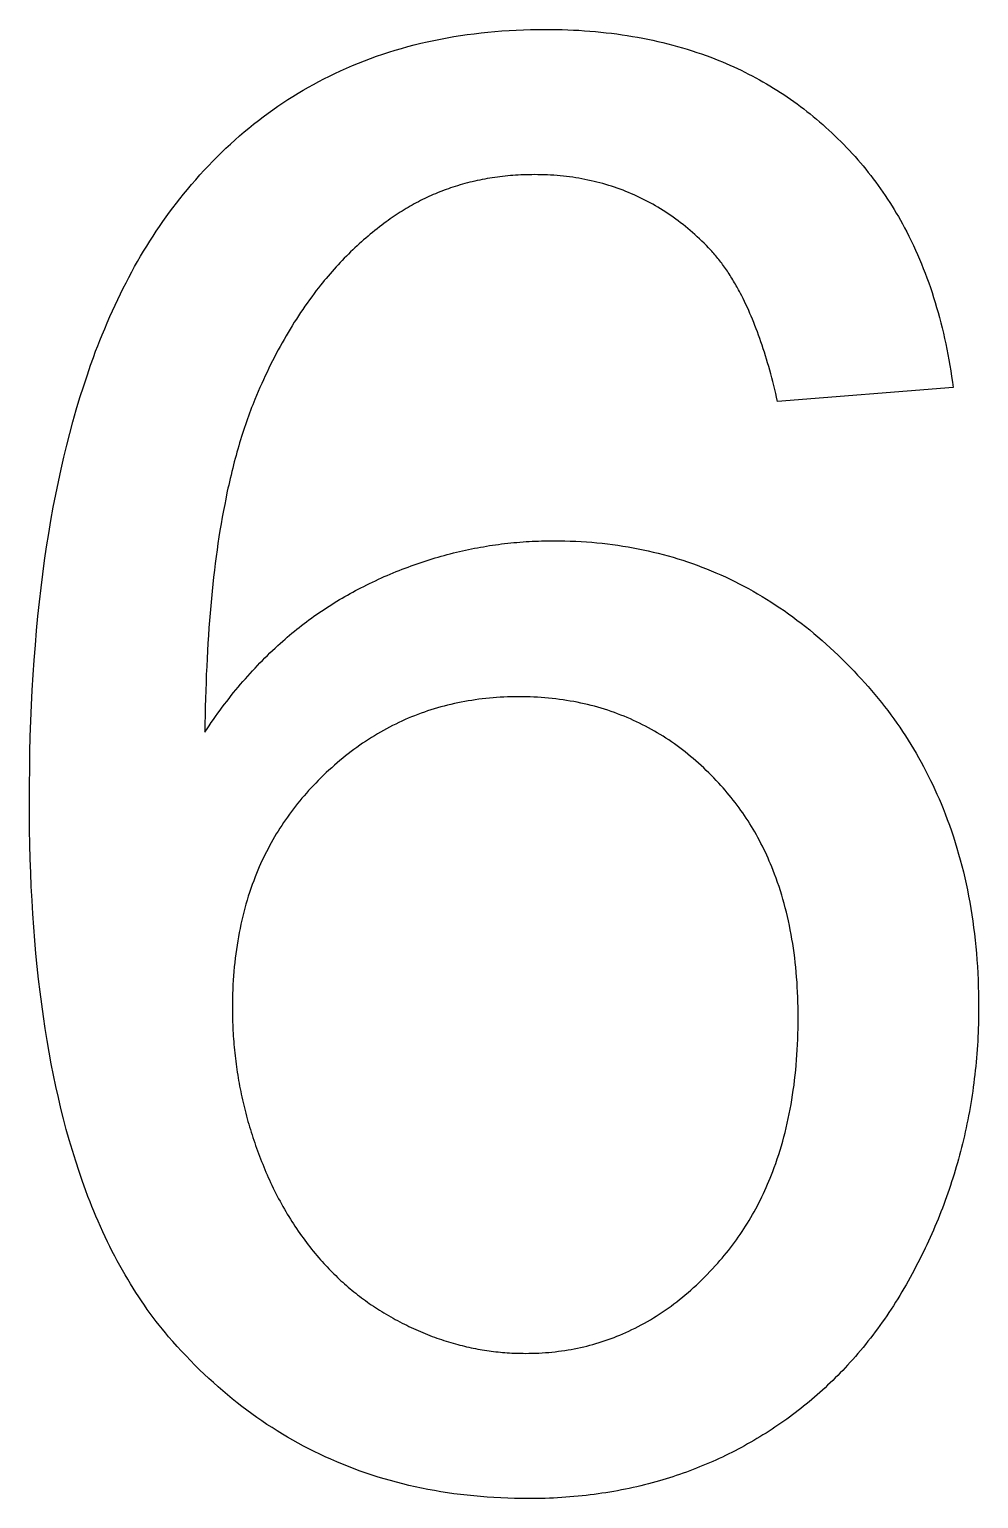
# Model space of a CAD drawing. Extents: x -140 to 139, y -60 to 60.
# Drawn here: x -62.67 to -60.689, y -1.551 to 1.512 of the extents above; entities that cross this region are included whole.
import ezdxf

# ---------------------------------------------------------------- set-up
doc = ezdxf.new("R2010")
doc.units = 0
doc.layers.add('ENGRAVE', color=5, linetype='Continuous')

msp = doc.modelspace()

# ---------------------------------------------------------------- linework, layer by layer
at = {"layer": 'ENGRAVE', "color": 5}
for points in [[(-62.3482, 1.1685), (-62.3397, 1.1787), (-62.3311, 1.1888), (-62.3224, 1.1989), (-62.3137, 1.2087), (-62.3048, 1.2185), (-62.2959, 1.228), (-62.2868, 1.2373), (-62.2777, 1.2465), (-62.2685, 1.2555), (-62.2592, 1.2644), (-62.2498, 1.2732), (-62.2403, 1.2818), (-62.2307, 1.2902), (-62.221, 1.2984), (-62.2113, 1.3065), (-62.2015, 1.3145), (-62.1915, 1.3223), (-62.1815, 1.3299), (-62.1714, 1.3374), (-62.1612, 1.3447), (-62.151, 1.3519), (-62.1406, 1.3589), (-62.1301, 1.3658), (-62.1196, 1.3725), (-62.1089, 1.379), (-62.0981, 1.3854), (-62.0873, 1.3916), (-62.0765, 1.3977), (-62.0657, 1.4035), (-62.0547, 1.4092), (-62.0435, 1.4148), (-62.032, 1.4204), (-62.0201, 1.4259), (-62.0079, 1.4314), (-61.9954, 1.4368), (-61.9828, 1.4419), (-61.9702, 1.4469), (-61.9576, 1.4517), (-61.9448, 1.4562), (-61.932, 1.4606), (-61.9191, 1.4648), (-61.906, 1.4688), (-61.8929, 1.4727), (-61.8796, 1.4764), (-61.8662, 1.4799), (-61.8528, 1.4832), (-61.8392, 1.4863), (-61.8256, 1.4893), (-61.8118, 1.4921), (-61.7979, 1.4947), (-61.7839, 1.4971), (-61.7699, 1.4994), (-61.7557, 1.5014), (-61.7414, 1.5033), (-61.727, 1.505), (-61.7126, 1.5065), (-61.698, 1.5079), (-61.6833, 1.5091), (-61.6686, 1.5101), (-61.6537, 1.5108), (-61.6386, 1.5114), (-61.6235, 1.5118), (-61.6083, 1.5121), (-61.5931, 1.5123)], [(-61.5931, 1.5123), (-61.5812, 1.5121), (-61.5694, 1.512), (-61.5575, 1.5117), (-61.5458, 1.5114), (-61.5341, 1.5109), (-61.5226, 1.5103), (-61.5111, 1.5095), (-61.4997, 1.5086), (-61.4883, 1.5077), (-61.4771, 1.5066), (-61.4658, 1.5054), (-61.4547, 1.5041), (-61.4437, 1.5027), (-61.4327, 1.5011), (-61.4218, 1.4995), (-61.411, 1.4977), (-61.4002, 1.4959), (-61.3895, 1.4939), (-61.3789, 1.4918), (-61.3684, 1.4896), (-61.3579, 1.4872), (-61.3475, 1.4848), (-61.3372, 1.4822), (-61.327, 1.4796), (-61.3168, 1.4768), (-61.3068, 1.4739), (-61.2968, 1.4709), (-61.2867, 1.4678), (-61.2766, 1.4644), (-61.2666, 1.461), (-61.2569, 1.4575), (-61.2477, 1.4541), (-61.2391, 1.4509), (-61.231, 1.4476), (-61.2232, 1.4444), (-61.2155, 1.4412), (-61.2077, 1.4378), (-61.1998, 1.4342), (-61.192, 1.4306), (-61.1842, 1.4269), (-61.1764, 1.4231), (-61.1688, 1.4192), (-61.1612, 1.4153), (-61.1537, 1.4113), (-61.1462, 1.4072), (-61.1388, 1.403), (-61.1314, 1.3987), (-61.124, 1.3944), (-61.1168, 1.39), (-61.1095, 1.3855), (-61.1024, 1.3809), (-61.0953, 1.3762), (-61.0882, 1.3714), (-61.0812, 1.3666), (-61.0742, 1.3617), (-61.0673, 1.3567), (-61.0605, 1.3516), (-61.0537, 1.3465), (-61.0469, 1.3412), (-61.0402, 1.3359), (-61.0336, 1.3305), (-61.027, 1.3249), (-61.0205, 1.3194), (-61.014, 1.3138)], [(-61.014, 1.3138), (-61.0075, 1.308), (-61.0011, 1.3022), (-60.9947, 1.2963), (-60.9884, 1.2904), (-60.9822, 1.2844), (-60.9761, 1.2783), (-60.97, 1.2722), (-60.9641, 1.266), (-60.9582, 1.2598), (-60.9523, 1.2534), (-60.9466, 1.2471), (-60.9409, 1.2406), (-60.9353, 1.2341), (-60.9298, 1.2276), (-60.9243, 1.2209), (-60.919, 1.2142), (-60.9137, 1.2075), (-60.9084, 1.2007), (-60.9033, 1.1938), (-60.8982, 1.1868), (-60.8932, 1.1799), (-60.8883, 1.1728), (-60.8835, 1.1657), (-60.8787, 1.1584), (-60.874, 1.1511), (-60.8693, 1.1438), (-60.8648, 1.1364), (-60.8604, 1.129), (-60.8561, 1.1218), (-60.8519, 1.1144), (-60.8477, 1.1067), (-60.8433, 1.0986), (-60.8387, 1.0899), (-60.8341, 1.0808), (-60.8294, 1.0713), (-60.8248, 1.0618), (-60.8204, 1.0522), (-60.8161, 1.0427), (-60.812, 1.0332), (-60.808, 1.0236), (-60.8041, 1.0138), (-60.8002, 1.004), (-60.7965, 0.994), (-60.7928, 0.984), (-60.7893, 0.9738), (-60.7859, 0.9636), (-60.7825, 0.9534), (-60.7793, 0.943), (-60.7762, 0.9325), (-60.7732, 0.922), (-60.7703, 0.9114), (-60.7675, 0.9006), (-60.7648, 0.8898), (-60.7622, 0.8789), (-60.7597, 0.868), (-60.7573, 0.8569), (-60.755, 0.8458), (-60.7528, 0.8346), (-60.7507, 0.8232), (-60.7487, 0.8118), (-60.7469, 0.8003), (-60.7451, 0.7887), (-60.7435, 0.777), (-60.7418, 0.7653)], [(-61.6156, 1.2094), (-61.6213, 1.2093), (-61.6269, 1.2093), (-61.6325, 1.2092), (-61.6381, 1.209), (-61.6437, 1.2088), (-61.6493, 1.2085), (-61.6548, 1.2082), (-61.6603, 1.2078), (-61.6658, 1.2073), (-61.6712, 1.2069), (-61.6767, 1.2063), (-61.6821, 1.2057), (-61.6875, 1.2051), (-61.6928, 1.2044), (-61.6982, 1.2037), (-61.7035, 1.2029), (-61.7088, 1.202), (-61.7141, 1.2011), (-61.7193, 1.2002), (-61.7246, 1.1992), (-61.7298, 1.1982), (-61.735, 1.1971), (-61.7402, 1.1959), (-61.7453, 1.1947), (-61.7504, 1.1935), (-61.7555, 1.1922), (-61.7606, 1.1908), (-61.7657, 1.1894), (-61.7707, 1.1879), (-61.7758, 1.1864), (-61.7808, 1.1849), (-61.7857, 1.1833), (-61.7904, 1.1817), (-61.795, 1.1801), (-61.7996, 1.1785), (-61.8041, 1.1768), (-61.8087, 1.1751), (-61.8132, 1.1733), (-61.8178, 1.1715), (-61.8223, 1.1696), (-61.8268, 1.1677), (-61.8313, 1.1657), (-61.8357, 1.1637), (-61.8401, 1.1617), (-61.8445, 1.1596), (-61.8489, 1.1574), (-61.8533, 1.1552), (-61.8577, 1.153), (-61.862, 1.1507), (-61.8663, 1.1484), (-61.8706, 1.146), (-61.8749, 1.1436), (-61.8791, 1.1412), (-61.8834, 1.1387), (-61.8876, 1.1361), (-61.8918, 1.1335), (-61.896, 1.1309), (-61.9001, 1.1282), (-61.9042, 1.1255), (-61.9084, 1.1227), (-61.9124, 1.1199), (-61.9165, 1.117), (-61.9206, 1.1141), (-61.9246, 1.1112)], [(-61.2473, 1.0518), (-61.252, 1.0567), (-61.2567, 1.0614), (-61.2614, 1.0662), (-61.2661, 1.0708), (-61.2709, 1.0754), (-61.2758, 1.0799), (-61.2806, 1.0843), (-61.2855, 1.0886), (-61.2905, 1.0929), (-61.2954, 1.0971), (-61.3004, 1.1012), (-61.3055, 1.1052), (-61.3105, 1.1091), (-61.3157, 1.113), (-61.3208, 1.1168), (-61.326, 1.1205), (-61.3312, 1.1242), (-61.3364, 1.1277), (-61.3417, 1.1312), (-61.347, 1.1346), (-61.3523, 1.138), (-61.3577, 1.1413), (-61.3631, 1.1444), (-61.3685, 1.1475), (-61.374, 1.1506), (-61.3795, 1.1535), (-61.3851, 1.1564), (-61.3906, 1.1592), (-61.3962, 1.162), (-61.4019, 1.1646), (-61.4076, 1.1672), (-61.4133, 1.1697), (-61.4191, 1.1721), (-61.4249, 1.1745), (-61.4307, 1.1768), (-61.4367, 1.179), (-61.4426, 1.1811), (-61.4485, 1.1832), (-61.4545, 1.1852), (-61.4606, 1.1871), (-61.4666, 1.1889), (-61.4727, 1.1906), (-61.4789, 1.1923), (-61.485, 1.1939), (-61.4912, 1.1954), (-61.4975, 1.1968), (-61.5038, 1.1982), (-61.5101, 1.1995), (-61.5164, 1.2007), (-61.5228, 1.2018), (-61.5292, 1.2029), (-61.5356, 1.2038), (-61.5421, 1.2047), (-61.5486, 1.2055), (-61.5552, 1.2063), (-61.5617, 1.2069), (-61.5684, 1.2075), (-61.575, 1.208), (-61.5817, 1.2085), (-61.5884, 1.2088), (-61.5952, 1.209), (-61.602, 1.2092), (-61.6088, 1.2093), (-61.6156, 1.2094)], [(-62.6695, -0.0962), (-62.6692, -0.0623), (-62.6688, -0.0286), (-62.6683, 0.0049), (-62.6675, 0.038), (-62.6664, 0.0707), (-62.6651, 0.103), (-62.6634, 0.1348), (-62.6615, 0.1663), (-62.6594, 0.1974), (-62.657, 0.2282), (-62.6544, 0.2586), (-62.6515, 0.2887), (-62.6484, 0.3184), (-62.645, 0.3477), (-62.6414, 0.3766), (-62.6376, 0.4052), (-62.6334, 0.4333), (-62.6291, 0.4611), (-62.6245, 0.4886), (-62.6196, 0.5158), (-62.6144, 0.5426), (-62.609, 0.569), (-62.6034, 0.595), (-62.5976, 0.6204), (-62.5916, 0.6453), (-62.5854, 0.6698), (-62.5788, 0.6943), (-62.5716, 0.7192), (-62.5639, 0.7445), (-62.5561, 0.7693), (-62.5485, 0.7922), (-62.5417, 0.8121), (-62.536, 0.8281), (-62.5312, 0.8412), (-62.5267, 0.8526), (-62.5223, 0.8637), (-62.5175, 0.8755), (-62.5123, 0.888), (-62.507, 0.9007), (-62.5015, 0.9133), (-62.4961, 0.9256), (-62.4906, 0.9376), (-62.485, 0.9493), (-62.4794, 0.9609), (-62.4737, 0.9724), (-62.4678, 0.9839), (-62.4619, 0.9952), (-62.4559, 1.0065), (-62.4498, 1.0176), (-62.4436, 1.0285), (-62.4374, 1.0393), (-62.431, 1.05), (-62.4246, 1.0606), (-62.4181, 1.071), (-62.4115, 1.0813), (-62.4048, 1.0915), (-62.398, 1.1016), (-62.3912, 1.1115), (-62.3842, 1.1214), (-62.3772, 1.131), (-62.3701, 1.1405), (-62.3628, 1.1499), (-62.3555, 1.1592), (-62.3482, 1.1685)], [(-61.9246, 1.1112), (-61.9295, 1.1076), (-61.9343, 1.1039), (-61.9391, 1.1003), (-61.9439, 1.0965), (-61.9487, 1.0928), (-61.9534, 1.089), (-61.9581, 1.0851), (-61.9628, 1.0812), (-61.9675, 1.0772), (-61.9721, 1.0732), (-61.9767, 1.0692), (-61.9812, 1.0651), (-61.9857, 1.0609), (-61.9902, 1.0567), (-61.9947, 1.0525), (-61.9991, 1.0482), (-62.0035, 1.0439), (-62.0079, 1.0395), (-62.0123, 1.0351), (-62.0166, 1.0306), (-62.0209, 1.0261), (-62.0251, 1.0216), (-62.0294, 1.017), (-62.0336, 1.0123), (-62.0378, 1.0076), (-62.042, 1.0028), (-62.0461, 0.998), (-62.0501, 0.9932), (-62.054, 0.9886), (-62.0579, 0.9838), (-62.062, 0.9788), (-62.0662, 0.9734), (-62.0707, 0.9676), (-62.0755, 0.9613), (-62.0804, 0.9548), (-62.0852, 0.9482), (-62.0899, 0.9417), (-62.0945, 0.9351), (-62.0991, 0.9285), (-62.1035, 0.9219), (-62.108, 0.9152), (-62.1124, 0.9084), (-62.1168, 0.9015), (-62.1212, 0.8945), (-62.1255, 0.8874), (-62.1297, 0.8803), (-62.1339, 0.8732), (-62.1381, 0.8659), (-62.1422, 0.8586), (-62.1463, 0.8513), (-62.1503, 0.8438), (-62.1543, 0.8363), (-62.1583, 0.8287), (-62.1622, 0.8211), (-62.166, 0.8134), (-62.1699, 0.8056), (-62.1736, 0.7977), (-62.1774, 0.7898), (-62.1811, 0.7818), (-62.1847, 0.7737), (-62.1883, 0.7656), (-62.1918, 0.7573), (-62.1953, 0.7491), (-62.1988, 0.7408)], [(-61.1081, 0.7367), (-61.1101, 0.7451), (-61.112, 0.7534), (-61.114, 0.7617), (-61.116, 0.7699), (-61.1181, 0.778), (-61.1202, 0.7859), (-61.1223, 0.7938), (-61.1245, 0.8016), (-61.1267, 0.8093), (-61.1289, 0.8169), (-61.1311, 0.8245), (-61.1334, 0.8319), (-61.1357, 0.8393), (-61.1381, 0.8465), (-61.1404, 0.8537), (-61.1428, 0.8607), (-61.1453, 0.8677), (-61.1477, 0.8746), (-61.1502, 0.8814), (-61.1528, 0.8881), (-61.1553, 0.8948), (-61.1579, 0.9013), (-61.1606, 0.9078), (-61.1632, 0.9141), (-61.1658, 0.9202), (-61.1685, 0.9263), (-61.1712, 0.9324), (-61.1741, 0.9385), (-61.1771, 0.9448), (-61.1801, 0.9509), (-61.183, 0.9566), (-61.1855, 0.9616), (-61.1877, 0.9656), (-61.1894, 0.9689), (-61.191, 0.9718), (-61.1926, 0.9747), (-61.1943, 0.9777), (-61.1961, 0.9808), (-61.198, 0.9841), (-61.1999, 0.9873), (-61.2018, 0.9904), (-61.2036, 0.9934), (-61.2055, 0.9964), (-61.2073, 0.9993), (-61.2092, 1.0023), (-61.2111, 1.0052), (-61.213, 1.008), (-61.215, 1.0109), (-61.2169, 1.0137), (-61.2189, 1.0165), (-61.2208, 1.0192), (-61.2228, 1.0219), (-61.2248, 1.0246), (-61.2267, 1.0272), (-61.2287, 1.0298), (-61.2308, 1.0324), (-61.2328, 1.0349), (-61.2348, 1.0375), (-61.2369, 1.0399), (-61.2389, 1.0424), (-61.241, 1.0448), (-61.2431, 1.0472), (-61.2452, 1.0495), (-61.2473, 1.0518)], [(-62.1988, 0.7408), (-62.2011, 0.7351), (-62.2034, 0.7294), (-62.2057, 0.7237), (-62.2079, 0.7179), (-62.2101, 0.712), (-62.2123, 0.7061), (-62.2144, 0.7001), (-62.2165, 0.6941), (-62.2186, 0.688), (-62.2207, 0.6819), (-62.2227, 0.6757), (-62.2248, 0.6694), (-62.2267, 0.6631), (-62.2287, 0.6568), (-62.2307, 0.6504), (-62.2326, 0.6439), (-62.2345, 0.6373), (-62.2363, 0.6307), (-62.2382, 0.6241), (-62.24, 0.6174), (-62.2418, 0.6108), (-62.2435, 0.604), (-62.2452, 0.5972), (-62.247, 0.5901), (-62.2487, 0.5829), (-62.2504, 0.5757), (-62.252, 0.5686), (-62.2536, 0.562), (-62.255, 0.5557), (-62.2564, 0.5492), (-62.2579, 0.5419), (-62.2598, 0.5329), (-62.2619, 0.5218), (-62.2644, 0.509), (-62.2669, 0.4952), (-62.2694, 0.4812), (-62.2717, 0.4674), (-62.2738, 0.4539), (-62.2759, 0.4404), (-62.2778, 0.4269), (-62.2797, 0.413), (-62.2815, 0.3989), (-62.2833, 0.3845), (-62.285, 0.37), (-62.2866, 0.3553), (-62.2882, 0.3406), (-62.2897, 0.3256), (-62.2911, 0.3105), (-62.2924, 0.2953), (-62.2936, 0.2799), (-62.2948, 0.2643), (-62.2959, 0.2485), (-62.2969, 0.2326), (-62.2978, 0.2166), (-62.2987, 0.2003), (-62.2995, 0.1839), (-62.3003, 0.1674), (-62.3009, 0.1507), (-62.3015, 0.1339), (-62.302, 0.1168), (-62.3024, 0.0995), (-62.3027, 0.0821), (-62.303, 0.0646), (-62.3032, 0.0471)], [(-60.7418, 0.7653), (-61.1081, 0.7367)], [(-61.9778, 0.3479), (-61.9717, 0.3509), (-61.9656, 0.354), (-61.9595, 0.357), (-61.9534, 0.3599), (-61.9473, 0.3628), (-61.9412, 0.3656), (-61.935, 0.3684), (-61.9289, 0.3712), (-61.9227, 0.3739), (-61.9165, 0.3765), (-61.9103, 0.3791), (-61.9042, 0.3816), (-61.898, 0.3841), (-61.8917, 0.3866), (-61.8855, 0.389), (-61.8793, 0.3913), (-61.8731, 0.3936), (-61.8668, 0.3958), (-61.8606, 0.398), (-61.8543, 0.4002), (-61.848, 0.4023), (-61.8417, 0.4043), (-61.8354, 0.4063), (-61.8291, 0.4083), (-61.8228, 0.4102), (-61.8165, 0.4121), (-61.8102, 0.4139), (-61.8039, 0.4156), (-61.7975, 0.4173), (-61.7911, 0.419), (-61.7847, 0.4206), (-61.7784, 0.4221), (-61.7721, 0.4236), (-61.7659, 0.4251), (-61.7597, 0.4264), (-61.7534, 0.4278), (-61.7472, 0.429), (-61.7409, 0.4303), (-61.7346, 0.4315), (-61.7283, 0.4326), (-61.722, 0.4337), (-61.7157, 0.4348), (-61.7094, 0.4358), (-61.7031, 0.4367), (-61.6967, 0.4377), (-61.6904, 0.4385), (-61.684, 0.4393), (-61.6777, 0.4401), (-61.6713, 0.4408), (-61.6649, 0.4415), (-61.6585, 0.4422), (-61.6521, 0.4427), (-61.6457, 0.4433), (-61.6393, 0.4438), (-61.6329, 0.4442), (-61.6265, 0.4446), (-61.62, 0.445), (-61.6136, 0.4453), (-61.6071, 0.4455), (-61.6006, 0.4457), (-61.5942, 0.4459), (-61.5877, 0.446), (-61.5812, 0.4461), (-61.5747, 0.4461)], [(-61.5747, 0.4461), (-61.5633, 0.446), (-61.552, 0.4458), (-61.5407, 0.4455), (-61.5295, 0.4451), (-61.5183, 0.4445), (-61.5072, 0.4438), (-61.4961, 0.4429), (-61.4851, 0.4419), (-61.4742, 0.4408), (-61.4633, 0.4396), (-61.4524, 0.4382), (-61.4416, 0.4367), (-61.4308, 0.4351), (-61.4202, 0.4333), (-61.4095, 0.4314), (-61.3989, 0.4294), (-61.3884, 0.4272), (-61.3779, 0.425), (-61.3675, 0.4225), (-61.3571, 0.42), (-61.3468, 0.4173), (-61.3365, 0.4145), (-61.3263, 0.4116), (-61.3161, 0.4085), (-61.306, 0.4053), (-61.296, 0.402), (-61.286, 0.3985), (-61.276, 0.3949), (-61.2661, 0.3912), (-61.2563, 0.3874), (-61.2465, 0.3834), (-61.2367, 0.3793), (-61.2269, 0.375), (-61.2171, 0.3705), (-61.2074, 0.3659), (-61.1976, 0.3612), (-61.188, 0.3563), (-61.1784, 0.3513), (-61.1689, 0.3462), (-61.1594, 0.3409), (-61.15, 0.3355), (-61.1406, 0.33), (-61.1313, 0.3243), (-61.1221, 0.3185), (-61.1129, 0.3126), (-61.1037, 0.3065), (-61.0946, 0.3003), (-61.0856, 0.2939), (-61.0766, 0.2874), (-61.0677, 0.2808), (-61.0588, 0.2741), (-61.05, 0.2672), (-61.0412, 0.2601), (-61.0325, 0.253), (-61.0239, 0.2457), (-61.0153, 0.2383), (-61.0067, 0.2307), (-60.9982, 0.223), (-60.9898, 0.2152), (-60.9815, 0.2072), (-60.9732, 0.199), (-60.9649, 0.1907), (-60.9567, 0.1824), (-60.9485, 0.1739)], [(-62.3032, 0.0471), (-62.2988, 0.0537), (-62.2943, 0.0603), (-62.2899, 0.0669), (-62.2854, 0.0734), (-62.2808, 0.0798), (-62.2763, 0.0862), (-62.2716, 0.0925), (-62.267, 0.0988), (-62.2623, 0.105), (-62.2576, 0.1112), (-62.2529, 0.1173), (-62.2481, 0.1233), (-62.2433, 0.1293), (-62.2385, 0.1352), (-62.2336, 0.1411), (-62.2287, 0.1469), (-62.2238, 0.1526), (-62.2188, 0.1583), (-62.2138, 0.164), (-62.2088, 0.1696), (-62.2037, 0.1751), (-62.1986, 0.1806), (-62.1935, 0.186), (-62.1884, 0.1913), (-62.1832, 0.1966), (-62.178, 0.2018), (-62.1728, 0.207), (-62.1674, 0.2122), (-62.162, 0.2173), (-62.1566, 0.2224), (-62.1512, 0.2274), (-62.1459, 0.2321), (-62.1409, 0.2366), (-62.136, 0.2409), (-62.1312, 0.245), (-62.1264, 0.2491), (-62.1215, 0.2532), (-62.1165, 0.2573), (-62.1114, 0.2614), (-62.1064, 0.2654), (-62.1013, 0.2694), (-62.0962, 0.2733), (-62.0911, 0.2772), (-62.086, 0.281), (-62.0808, 0.2847), (-62.0756, 0.2885), (-62.0704, 0.2922), (-62.0652, 0.2958), (-62.0599, 0.2994), (-62.0546, 0.3029), (-62.0493, 0.3065), (-62.044, 0.3099), (-62.0386, 0.3133), (-62.0332, 0.3167), (-62.0278, 0.32), (-62.0223, 0.3233), (-62.0169, 0.3265), (-62.0114, 0.3297), (-62.0058, 0.3329), (-62.0003, 0.3359), (-61.9947, 0.339), (-61.9891, 0.342), (-61.9835, 0.3449), (-61.9778, 0.3479)], [(-60.9485, 0.1739), (-60.9411, 0.166), (-60.9337, 0.158), (-60.9263, 0.15), (-60.9191, 0.1419), (-60.912, 0.1338), (-60.9051, 0.1255), (-60.8982, 0.1172), (-60.8915, 0.1089), (-60.8849, 0.1004), (-60.8783, 0.0919), (-60.8719, 0.0833), (-60.8656, 0.0747), (-60.8594, 0.066), (-60.8534, 0.0572), (-60.8474, 0.0483), (-60.8415, 0.0394), (-60.8358, 0.0304), (-60.8301, 0.0214), (-60.8246, 0.0123), (-60.8192, 0.0031), (-60.8139, -0.0061), (-60.8087, -0.0154), (-60.8036, -0.0248), (-60.7986, -0.0343), (-60.7937, -0.0439), (-60.7889, -0.0536), (-60.7843, -0.0632), (-60.7798, -0.0728), (-60.7755, -0.0824), (-60.7712, -0.092), (-60.767, -0.1019), (-60.7627, -0.1124), (-60.7584, -0.1235), (-60.754, -0.1351), (-60.7496, -0.1471), (-60.7454, -0.1591), (-60.7413, -0.1711), (-60.7375, -0.1831), (-60.7338, -0.1951), (-60.7303, -0.2072), (-60.7269, -0.2195), (-60.7237, -0.2318), (-60.7205, -0.2443), (-60.7176, -0.2568), (-60.7147, -0.2694), (-60.7121, -0.2821), (-60.7095, -0.2949), (-60.7071, -0.3078), (-60.7049, -0.3207), (-60.7028, -0.3338), (-60.7008, -0.3469), (-60.699, -0.3602), (-60.6974, -0.3735), (-60.6959, -0.3869), (-60.6945, -0.4004), (-60.6932, -0.414), (-60.6921, -0.4277), (-60.6912, -0.4414), (-60.6904, -0.4553), (-60.6898, -0.4693), (-60.6893, -0.4833), (-60.689, -0.4975), (-60.6888, -0.5117), (-60.6886, -0.5259)], [(-61.6484, 0.1207), (-61.6561, 0.1206), (-61.6638, 0.1205), (-61.6716, 0.1203), (-61.6792, 0.12), (-61.6869, 0.1197), (-61.6944, 0.1192), (-61.702, 0.1186), (-61.7095, 0.1179), (-61.717, 0.1172), (-61.7244, 0.1163), (-61.7318, 0.1154), (-61.7392, 0.1144), (-61.7465, 0.1133), (-61.7538, 0.1121), (-61.7611, 0.1109), (-61.7683, 0.1095), (-61.7755, 0.1081), (-61.7826, 0.1065), (-61.7897, 0.1049), (-61.7968, 0.1032), (-61.8038, 0.1014), (-61.8108, 0.0995), (-61.8178, 0.0975), (-61.8247, 0.0955), (-61.8316, 0.0933), (-61.8385, 0.0911), (-61.8453, 0.0888), (-61.852, 0.0864), (-61.8588, 0.0839), (-61.8655, 0.0813), (-61.8722, 0.0786), (-61.8788, 0.0758), (-61.8854, 0.073), (-61.892, 0.07), (-61.8985, 0.067), (-61.905, 0.0639), (-61.9115, 0.0607), (-61.9179, 0.0574), (-61.9243, 0.054), (-61.9306, 0.0505), (-61.937, 0.0469), (-61.9432, 0.0433), (-61.9495, 0.0396), (-61.9557, 0.0357), (-61.9618, 0.0318), (-61.968, 0.0278), (-61.9741, 0.0237), (-61.9801, 0.0195), (-61.9861, 0.0153), (-61.9921, 0.0109), (-61.9981, 0.0065), (-62.004, 0.0019), (-62.0098, -0.0027), (-62.0157, -0.0074), (-62.0215, -0.0122), (-62.0272, -0.0171), (-62.033, -0.0221), (-62.0386, -0.0271), (-62.0443, -0.0323), (-62.0499, -0.0375), (-62.0555, -0.0429), (-62.061, -0.0483), (-62.0665, -0.0538), (-62.072, -0.0593)], [(-61.2309, -0.0593), (-61.2361, -0.0539), (-61.2412, -0.0485), (-61.2464, -0.0431), (-61.2517, -0.0378), (-61.2569, -0.0327), (-61.2623, -0.0276), (-61.2676, -0.0226), (-61.2731, -0.0177), (-61.2785, -0.0129), (-61.284, -0.0081), (-61.2896, -0.0035), (-61.2951, 0.0011), (-61.3007, 0.0056), (-61.3064, 0.01), (-61.3121, 0.0143), (-61.3178, 0.0185), (-61.3236, 0.0226), (-61.3294, 0.0267), (-61.3353, 0.0306), (-61.3412, 0.0345), (-61.3472, 0.0383), (-61.3531, 0.042), (-61.3592, 0.0457), (-61.3652, 0.0492), (-61.3713, 0.0527), (-61.3775, 0.056), (-61.3837, 0.0593), (-61.3899, 0.0625), (-61.3961, 0.0656), (-61.4024, 0.0686), (-61.4088, 0.0716), (-61.4152, 0.0744), (-61.4218, 0.0773), (-61.4284, 0.08), (-61.4352, 0.0827), (-61.442, 0.0853), (-61.4488, 0.0878), (-61.4556, 0.0902), (-61.4625, 0.0925), (-61.4694, 0.0947), (-61.4763, 0.0968), (-61.4833, 0.0989), (-61.4904, 0.1008), (-61.4975, 0.1027), (-61.5046, 0.1044), (-61.5118, 0.1061), (-61.519, 0.1077), (-61.5263, 0.1092), (-61.5336, 0.1106), (-61.5409, 0.1119), (-61.5483, 0.1131), (-61.5558, 0.1142), (-61.5632, 0.1153), (-61.5708, 0.1162), (-61.5783, 0.1171), (-61.5859, 0.1178), (-61.5936, 0.1185), (-61.6013, 0.1191), (-61.609, 0.1196), (-61.6168, 0.12), (-61.6246, 0.1203), (-61.6325, 0.1205), (-61.6404, 0.1206), (-61.6484, 0.1207)], [(-62.072, -0.0593), (-62.0769, -0.0645), (-62.0818, -0.0697), (-62.0867, -0.075), (-62.0914, -0.0803), (-62.0962, -0.0856), (-62.1008, -0.091), (-62.1053, -0.0964), (-62.1098, -0.1019), (-62.1142, -0.1074), (-62.1185, -0.113), (-62.1228, -0.1187), (-62.1269, -0.1243), (-62.1311, -0.13), (-62.1351, -0.1358), (-62.1391, -0.1416), (-62.143, -0.1475), (-62.1468, -0.1534), (-62.1505, -0.1593), (-62.1542, -0.1653), (-62.1578, -0.1714), (-62.1613, -0.1775), (-62.1648, -0.1836), (-62.1682, -0.1898), (-62.1715, -0.196), (-62.1748, -0.2024), (-62.178, -0.2087), (-62.1811, -0.2151), (-62.1841, -0.2214), (-62.1869, -0.2277), (-62.1898, -0.2341), (-62.1926, -0.2406), (-62.1954, -0.2476), (-62.1984, -0.255), (-62.2014, -0.2628), (-62.2044, -0.2709), (-62.2073, -0.2791), (-62.21, -0.2872), (-62.2126, -0.2953), (-62.2151, -0.3034), (-62.2175, -0.3116), (-62.2198, -0.3198), (-62.222, -0.3282), (-62.2242, -0.3366), (-62.2262, -0.3451), (-62.2281, -0.3536), (-62.2299, -0.3622), (-62.2317, -0.3709), (-62.2333, -0.3796), (-62.2348, -0.3884), (-62.2362, -0.3973), (-62.2376, -0.4062), (-62.2388, -0.4152), (-62.2399, -0.4242), (-62.241, -0.4333), (-62.2419, -0.4425), (-62.2428, -0.4518), (-62.2435, -0.461), (-62.2442, -0.4704), (-62.2447, -0.4798), (-62.2451, -0.4893), (-62.2454, -0.4989), (-62.2456, -0.5086), (-62.2458, -0.5183), (-62.2459, -0.528)], [(-61.0651, -0.5484), (-61.0653, -0.5376), (-61.0654, -0.5268), (-61.0656, -0.5161), (-61.066, -0.5055), (-61.0664, -0.4949), (-61.067, -0.4844), (-61.0676, -0.4741), (-61.0684, -0.4638), (-61.0693, -0.4536), (-61.0702, -0.4434), (-61.0713, -0.4334), (-61.0725, -0.4234), (-61.0738, -0.4135), (-61.0751, -0.4037), (-61.0766, -0.394), (-61.0782, -0.3844), (-61.0799, -0.3748), (-61.0817, -0.3653), (-61.0835, -0.3559), (-61.0855, -0.3466), (-61.0876, -0.3374), (-61.0898, -0.3282), (-61.0921, -0.3191), (-61.0945, -0.3102), (-61.097, -0.3013), (-61.0995, -0.2926), (-61.1022, -0.2838), (-61.1051, -0.275), (-61.1081, -0.2662), (-61.1113, -0.2574), (-61.1144, -0.249), (-61.1173, -0.2412), (-61.1201, -0.2342), (-61.1228, -0.2278), (-61.1254, -0.2217), (-61.128, -0.2157), (-61.1308, -0.2096), (-61.1337, -0.2034), (-61.1367, -0.1971), (-61.1397, -0.191), (-61.1428, -0.1849), (-61.146, -0.1788), (-61.1492, -0.1729), (-61.1524, -0.167), (-61.1558, -0.1612), (-61.1592, -0.1554), (-61.1626, -0.1496), (-61.1661, -0.1439), (-61.1697, -0.1382), (-61.1734, -0.1326), (-61.1771, -0.1271), (-61.1808, -0.1215), (-61.1847, -0.1161), (-61.1886, -0.1107), (-61.1925, -0.1053), (-61.1965, -0.1), (-61.2006, -0.0948), (-61.2047, -0.0895), (-61.2089, -0.0844), (-61.2132, -0.0793), (-61.2176, -0.0742), (-61.222, -0.0693), (-61.2264, -0.0643), (-61.2309, -0.0593)], [(-62.3789, -1.2135), (-62.3855, -1.2056), (-62.392, -1.1977), (-62.3984, -1.1897), (-62.4048, -1.1816), (-62.4111, -1.1734), (-62.4173, -1.165), (-62.4235, -1.1565), (-62.4295, -1.1479), (-62.4355, -1.1391), (-62.4414, -1.1303), (-62.4473, -1.1214), (-62.453, -1.1123), (-62.4587, -1.1031), (-62.4643, -1.0939), (-62.4699, -1.0845), (-62.4753, -1.0749), (-62.4807, -1.0653), (-62.486, -1.0555), (-62.4912, -1.0456), (-62.4964, -1.0357), (-62.5014, -1.0257), (-62.5064, -1.0156), (-62.5113, -1.0053), (-62.5162, -0.9947), (-62.5212, -0.9838), (-62.526, -0.9727), (-62.5306, -0.962), (-62.5349, -0.9518), (-62.5389, -0.9423), (-62.5428, -0.9325), (-62.5472, -0.9212), (-62.5523, -0.9072), (-62.5585, -0.8897), (-62.5655, -0.8694), (-62.5727, -0.8475), (-62.5798, -0.8251), (-62.5864, -0.8031), (-62.5924, -0.7813), (-62.5981, -0.7596), (-62.6036, -0.7375), (-62.6089, -0.7149), (-62.6141, -0.6918), (-62.619, -0.6683), (-62.6237, -0.6444), (-62.6282, -0.6202), (-62.6325, -0.5958), (-62.6365, -0.571), (-62.6402, -0.5458), (-62.6438, -0.5203), (-62.6471, -0.4945), (-62.6502, -0.4682), (-62.653, -0.4417), (-62.6557, -0.4148), (-62.6581, -0.3875), (-62.6602, -0.3599), (-62.6622, -0.332), (-62.6639, -0.3038), (-62.6654, -0.2752), (-62.6667, -0.2462), (-62.6677, -0.2169), (-62.6684, -0.1871), (-62.6689, -0.157), (-62.6692, -0.1266), (-62.6695, -0.0962)], [(-62.2459, -0.528), (-62.2459, -0.5339), (-62.2458, -0.5398), (-62.2457, -0.5457), (-62.2456, -0.5516), (-62.2454, -0.5575), (-62.2452, -0.5634), (-62.245, -0.5693), (-62.2447, -0.5752), (-62.2443, -0.581), (-62.244, -0.5869), (-62.2436, -0.5927), (-62.2431, -0.5986), (-62.2426, -0.6044), (-62.2421, -0.6102), (-62.2415, -0.616), (-62.2409, -0.6218), (-62.2403, -0.6276), (-62.2396, -0.6334), (-62.2389, -0.6392), (-62.2382, -0.645), (-62.2374, -0.6508), (-62.2365, -0.6565), (-62.2357, -0.6623), (-62.2347, -0.668), (-62.2338, -0.6738), (-62.2328, -0.6795), (-62.2318, -0.6852), (-62.2307, -0.6909), (-62.2296, -0.6966), (-62.2285, -0.7023), (-62.2273, -0.708), (-62.2261, -0.7137), (-62.2248, -0.7194), (-62.2235, -0.7251), (-62.2221, -0.7308), (-62.2208, -0.7364), (-62.2193, -0.7421), (-62.2179, -0.7478), (-62.2164, -0.7534), (-62.2148, -0.7591), (-62.2133, -0.7647), (-62.2116, -0.7704), (-62.21, -0.776), (-62.2083, -0.7816), (-62.2065, -0.7872), (-62.2048, -0.7928), (-62.203, -0.7984), (-62.2011, -0.804), (-62.1992, -0.8096), (-62.1973, -0.8151), (-62.1953, -0.8207), (-62.1933, -0.8262), (-62.1912, -0.8318), (-62.1891, -0.8373), (-62.187, -0.8428), (-62.1849, -0.8484), (-62.1826, -0.8539), (-62.1804, -0.8594), (-62.1781, -0.8649), (-62.1758, -0.8704), (-62.1734, -0.8758), (-62.171, -0.8813), (-62.1686, -0.8868), (-62.1661, -0.8922)], [(-61.2329, -1.06), (-61.2284, -1.0548), (-61.2239, -1.0496), (-61.2195, -1.0443), (-61.2151, -1.039), (-61.2107, -1.0336), (-61.2065, -1.0282), (-61.2023, -1.0227), (-61.1982, -1.0172), (-61.1941, -1.0116), (-61.1901, -1.0059), (-61.1862, -1.0002), (-61.1823, -0.9945), (-61.1785, -0.9887), (-61.1748, -0.9829), (-61.1711, -0.977), (-61.1675, -0.971), (-61.1639, -0.965), (-61.1604, -0.959), (-61.157, -0.9529), (-61.1536, -0.9468), (-61.1503, -0.9406), (-61.1471, -0.9344), (-61.1439, -0.9281), (-61.1408, -0.9217), (-61.1377, -0.9152), (-61.1347, -0.9087), (-61.1317, -0.9022), (-61.1289, -0.8958), (-61.1262, -0.8895), (-61.1236, -0.8832), (-61.1209, -0.8764), (-61.1181, -0.8691), (-61.1151, -0.8609), (-61.1119, -0.8521), (-61.1088, -0.843), (-61.1057, -0.8337), (-61.1028, -0.8245), (-61.1, -0.8153), (-61.0974, -0.8062), (-61.0949, -0.7969), (-61.0925, -0.7876), (-61.0902, -0.7781), (-61.088, -0.7685), (-61.0858, -0.7588), (-61.0838, -0.7491), (-61.0819, -0.7393), (-61.0801, -0.7294), (-61.0784, -0.7194), (-61.0768, -0.7094), (-61.0753, -0.6992), (-61.0739, -0.689), (-61.0726, -0.6787), (-61.0714, -0.6683), (-61.0703, -0.6578), (-61.0693, -0.6472), (-61.0685, -0.6366), (-61.0677, -0.6259), (-61.067, -0.6151), (-61.0664, -0.6042), (-61.066, -0.5932), (-61.0656, -0.5821), (-61.0654, -0.5709), (-61.0653, -0.5597), (-61.0651, -0.5484)], [(-60.6886, -0.5259), (-60.6887, -0.5349), (-60.6888, -0.5438), (-60.6889, -0.5528), (-60.6891, -0.5617), (-60.6894, -0.5706), (-60.6897, -0.5794), (-60.6901, -0.5883), (-60.6906, -0.5971), (-60.6911, -0.6059), (-60.6917, -0.6147), (-60.6924, -0.6235), (-60.6931, -0.6323), (-60.6939, -0.641), (-60.6947, -0.6497), (-60.6956, -0.6584), (-60.6966, -0.6671), (-60.6976, -0.6757), (-60.6987, -0.6844), (-60.6998, -0.693), (-60.701, -0.7016), (-60.7023, -0.7101), (-60.7036, -0.7187), (-60.705, -0.7272), (-60.7065, -0.7358), (-60.708, -0.7442), (-60.7096, -0.7527), (-60.7112, -0.7612), (-60.7129, -0.7696), (-60.7147, -0.7781), (-60.7166, -0.7865), (-60.7184, -0.7949), (-60.7204, -0.8032), (-60.7223, -0.8113), (-60.7244, -0.8194), (-60.7264, -0.8273), (-60.7285, -0.8353), (-60.7307, -0.8433), (-60.7329, -0.8512), (-60.7352, -0.8592), (-60.7376, -0.8671), (-60.74, -0.875), (-60.7425, -0.8829), (-60.745, -0.8908), (-60.7476, -0.8986), (-60.7502, -0.9065), (-60.7529, -0.9143), (-60.7557, -0.9221), (-60.7585, -0.9299), (-60.7613, -0.9376), (-60.7643, -0.9454), (-60.7673, -0.9531), (-60.7703, -0.9608), (-60.7734, -0.9685), (-60.7766, -0.9762), (-60.7798, -0.9838), (-60.7831, -0.9914), (-60.7864, -0.9991), (-60.7898, -1.0067), (-60.7933, -1.0142), (-60.7968, -1.0218), (-60.8004, -1.0293), (-60.804, -1.0368), (-60.8077, -1.0443), (-60.8114, -1.0518)], [(-62.1661, -0.8922), (-62.1634, -0.8979), (-62.1606, -0.9036), (-62.1578, -0.9092), (-62.155, -0.9148), (-62.1522, -0.9204), (-62.1493, -0.9259), (-62.1464, -0.9313), (-62.1434, -0.9367), (-62.1404, -0.9421), (-62.1374, -0.9474), (-62.1343, -0.9526), (-62.1312, -0.9579), (-62.1281, -0.9631), (-62.1249, -0.9682), (-62.1217, -0.9733), (-62.1185, -0.9783), (-62.1152, -0.9833), (-62.1119, -0.9883), (-62.1086, -0.9932), (-62.1052, -0.9981), (-62.1018, -1.0029), (-62.0983, -1.0077), (-62.0949, -1.0124), (-62.0914, -1.0171), (-62.0878, -1.0217), (-62.0843, -1.0263), (-62.0807, -1.0309), (-62.077, -1.0354), (-62.0732, -1.04), (-62.0694, -1.0445), (-62.0657, -1.0488), (-62.062, -1.053), (-62.0585, -1.057), (-62.055, -1.0608), (-62.0516, -1.0645), (-62.0482, -1.0682), (-62.0447, -1.0718), (-62.0411, -1.0755), (-62.0375, -1.0791), (-62.0339, -1.0828), (-62.0303, -1.0863), (-62.0266, -1.0898), (-62.0229, -1.0933), (-62.0192, -1.0968), (-62.0154, -1.1002), (-62.0117, -1.1036), (-62.0079, -1.1069), (-62.004, -1.1102), (-62.0002, -1.1135), (-61.9963, -1.1167), (-61.9924, -1.1199), (-61.9884, -1.1231), (-61.9845, -1.1262), (-61.9805, -1.1293), (-61.9764, -1.1323), (-61.9724, -1.1354), (-61.9683, -1.1384), (-61.9642, -1.1413), (-61.9601, -1.1442), (-61.9559, -1.1471), (-61.9517, -1.1499), (-61.9475, -1.1527), (-61.9432, -1.1555), (-61.939, -1.1583)], [(-61.634, -1.2483), (-61.6271, -1.2482), (-61.6201, -1.2481), (-61.6132, -1.2479), (-61.6062, -1.2476), (-61.5994, -1.2473), (-61.5925, -1.2468), (-61.5857, -1.2462), (-61.5789, -1.2456), (-61.5722, -1.2449), (-61.5655, -1.244), (-61.5588, -1.2432), (-61.5521, -1.2422), (-61.5455, -1.2411), (-61.5388, -1.24), (-61.5323, -1.2387), (-61.5257, -1.2374), (-61.5192, -1.236), (-61.5127, -1.2345), (-61.5062, -1.233), (-61.4998, -1.2313), (-61.4934, -1.2296), (-61.4871, -1.2278), (-61.4807, -1.2258), (-61.4744, -1.2238), (-61.4681, -1.2218), (-61.4618, -1.2196), (-61.4556, -1.2173), (-61.4494, -1.215), (-61.4434, -1.2126), (-61.4373, -1.2102), (-61.4312, -1.2076), (-61.425, -1.2048), (-61.4186, -1.2019), (-61.4121, -1.1988), (-61.4055, -1.1956), (-61.399, -1.1923), (-61.3926, -1.1889), (-61.3862, -1.1854), (-61.3799, -1.1818), (-61.3736, -1.1782), (-61.3674, -1.1744), (-61.3612, -1.1705), (-61.355, -1.1665), (-61.3488, -1.1624), (-61.3427, -1.1583), (-61.3366, -1.154), (-61.3305, -1.1496), (-61.3245, -1.1451), (-61.3186, -1.1406), (-61.3126, -1.1359), (-61.3067, -1.1311), (-61.3008, -1.1262), (-61.295, -1.1213), (-61.2892, -1.1162), (-61.2834, -1.111), (-61.2776, -1.1058), (-61.2719, -1.1004), (-61.2662, -1.0949), (-61.2606, -1.0894), (-61.255, -1.0837), (-61.2495, -1.0779), (-61.2439, -1.072), (-61.2384, -1.066), (-61.2329, -1.06)], [(-60.8114, -1.0518), (-60.8154, -1.0596), (-60.8194, -1.0674), (-60.8234, -1.0751), (-60.8275, -1.0828), (-60.8316, -1.0904), (-60.8358, -1.0979), (-60.8401, -1.1054), (-60.8444, -1.1128), (-60.8487, -1.1201), (-60.8531, -1.1274), (-60.8575, -1.1346), (-60.862, -1.1418), (-60.8666, -1.1489), (-60.8711, -1.156), (-60.8758, -1.163), (-60.8805, -1.1699), (-60.8852, -1.1768), (-60.89, -1.1836), (-60.8948, -1.1903), (-60.8997, -1.197), (-60.9046, -1.2037), (-60.9096, -1.2102), (-60.9146, -1.2167), (-60.9197, -1.2232), (-60.9248, -1.2296), (-60.9299, -1.2359), (-60.9351, -1.2422), (-60.9404, -1.2484), (-60.9458, -1.2546), (-60.9513, -1.2608), (-60.9567, -1.2668), (-60.962, -1.2727), (-60.9672, -1.2783), (-60.9723, -1.2837), (-60.9774, -1.289), (-60.9825, -1.2942), (-60.9877, -1.2994), (-60.993, -1.3046), (-60.9984, -1.3098), (-61.0038, -1.3149), (-61.0092, -1.32), (-61.0146, -1.325), (-61.0201, -1.3299), (-61.0256, -1.3348), (-61.0312, -1.3397), (-61.0368, -1.3445), (-61.0425, -1.3492), (-61.0482, -1.3539), (-61.0539, -1.3586), (-61.0597, -1.3632), (-61.0655, -1.3677), (-61.0714, -1.3722), (-61.0773, -1.3767), (-61.0832, -1.3811), (-61.0892, -1.3854), (-61.0952, -1.3897), (-61.1013, -1.394), (-61.1074, -1.3982), (-61.1136, -1.4023), (-61.1198, -1.4064), (-61.126, -1.4104), (-61.1323, -1.4144), (-61.1386, -1.4183), (-61.145, -1.4222)], [(-61.939, -1.1583), (-61.9342, -1.1611), (-61.9295, -1.1639), (-61.9248, -1.1668), (-61.9201, -1.1695), (-61.9154, -1.1722), (-61.9106, -1.1749), (-61.9059, -1.1775), (-61.9011, -1.18), (-61.8964, -1.1825), (-61.8916, -1.185), (-61.8868, -1.1874), (-61.8821, -1.1898), (-61.8773, -1.1921), (-61.8725, -1.1944), (-61.8677, -1.1966), (-61.8629, -1.1988), (-61.858, -1.2009), (-61.8532, -1.203), (-61.8484, -1.2051), (-61.8435, -1.2071), (-61.8387, -1.209), (-61.8338, -1.2109), (-61.829, -1.2128), (-61.8241, -1.2146), (-61.8192, -1.2163), (-61.8144, -1.218), (-61.8095, -1.2197), (-61.8045, -1.2213), (-61.7996, -1.2229), (-61.7946, -1.2244), (-61.7897, -1.2259), (-61.7848, -1.2273), (-61.7801, -1.2286), (-61.7755, -1.2299), (-61.7709, -1.2311), (-61.7664, -1.2322), (-61.7618, -1.2333), (-61.7571, -1.2344), (-61.7524, -1.2355), (-61.7478, -1.2365), (-61.7431, -1.2375), (-61.7384, -1.2384), (-61.7338, -1.2393), (-61.7291, -1.2401), (-61.7244, -1.2409), (-61.7197, -1.2417), (-61.715, -1.2424), (-61.7103, -1.243), (-61.7056, -1.2437), (-61.7008, -1.2443), (-61.6961, -1.2448), (-61.6914, -1.2453), (-61.6866, -1.2458), (-61.6819, -1.2462), (-61.6771, -1.2466), (-61.6724, -1.247), (-61.6676, -1.2473), (-61.6628, -1.2476), (-61.658, -1.2478), (-61.6533, -1.248), (-61.6485, -1.2481), (-61.6437, -1.2482), (-61.6388, -1.2482), (-61.634, -1.2483)], [(-61.6279, -1.5512), (-61.6424, -1.551), (-61.6569, -1.5507), (-61.6714, -1.5503), (-61.6857, -1.5498), (-61.7, -1.5491), (-61.7141, -1.5481), (-61.7282, -1.547), (-61.7422, -1.5457), (-61.7561, -1.5443), (-61.7699, -1.5426), (-61.7836, -1.5409), (-61.7972, -1.5389), (-61.8108, -1.5368), (-61.8243, -1.5345), (-61.8377, -1.532), (-61.8509, -1.5294), (-61.8642, -1.5265), (-61.8773, -1.5236), (-61.8903, -1.5204), (-61.9033, -1.5171), (-61.9162, -1.5136), (-61.9289, -1.5099), (-61.9416, -1.5061), (-61.9542, -1.5021), (-61.9668, -1.4979), (-61.9792, -1.4936), (-61.9915, -1.4891), (-62.0038, -1.4844), (-62.0161, -1.4795), (-62.0282, -1.4744), (-62.0403, -1.4692), (-62.0521, -1.4639), (-62.0636, -1.4585), (-62.075, -1.453), (-62.0863, -1.4474), (-62.0974, -1.4416), (-62.1085, -1.4356), (-62.1196, -1.4294), (-62.1306, -1.4231), (-62.1415, -1.4166), (-62.1523, -1.41), (-62.163, -1.4032), (-62.1737, -1.3963), (-62.1843, -1.3892), (-62.1948, -1.3819), (-62.2052, -1.3745), (-62.2155, -1.3669), (-62.2258, -1.3591), (-62.2359, -1.3512), (-62.246, -1.3432), (-62.256, -1.3349), (-62.266, -1.3266), (-62.2758, -1.318), (-62.2856, -1.3093), (-62.2953, -1.3004), (-62.3049, -1.2914), (-62.3144, -1.2823), (-62.3239, -1.2729), (-62.3333, -1.2634), (-62.3426, -1.2537), (-62.3517, -1.2439), (-62.3608, -1.2338), (-62.3699, -1.2237), (-62.3789, -1.2135)], [(-61.145, -1.4222), (-61.1514, -1.426), (-61.1578, -1.4298), (-61.1642, -1.4335), (-61.1707, -1.4372), (-61.1772, -1.4408), (-61.1837, -1.4444), (-61.1902, -1.4479), (-61.1968, -1.4513), (-61.2034, -1.4547), (-61.21, -1.458), (-61.2167, -1.4612), (-61.2233, -1.4644), (-61.23, -1.4676), (-61.2368, -1.4707), (-61.2435, -1.4737), (-61.2503, -1.4766), (-61.2571, -1.4796), (-61.2639, -1.4824), (-61.2708, -1.4852), (-61.2777, -1.4879), (-61.2846, -1.4906), (-61.2915, -1.4932), (-61.2984, -1.4958), (-61.3054, -1.4983), (-61.3125, -1.5007), (-61.3195, -1.5031), (-61.3266, -1.5055), (-61.3336, -1.5077), (-61.3406, -1.5099), (-61.3477, -1.512), (-61.3548, -1.5141), (-61.3622, -1.5162), (-61.3699, -1.5183), (-61.3777, -1.5204), (-61.3857, -1.5224), (-61.3937, -1.5244), (-61.4017, -1.5263), (-61.4097, -1.5281), (-61.4177, -1.5299), (-61.4257, -1.5315), (-61.4338, -1.5331), (-61.4419, -1.5346), (-61.45, -1.5361), (-61.4582, -1.5375), (-61.4664, -1.5388), (-61.4746, -1.5401), (-61.4829, -1.5413), (-61.4912, -1.5424), (-61.4995, -1.5435), (-61.5078, -1.5445), (-61.5162, -1.5454), (-61.5246, -1.5463), (-61.5331, -1.547), (-61.5415, -1.5477), (-61.55, -1.5484), (-61.5586, -1.549), (-61.5671, -1.5495), (-61.5757, -1.5499), (-61.5843, -1.5503), (-61.593, -1.5506), (-61.6017, -1.5508), (-61.6104, -1.551), (-61.6191, -1.5511), (-61.6279, -1.5512)]]:
    msp.add_lwpolyline(points, dxfattribs=at)

doc.saveas('drawing.dxf')
